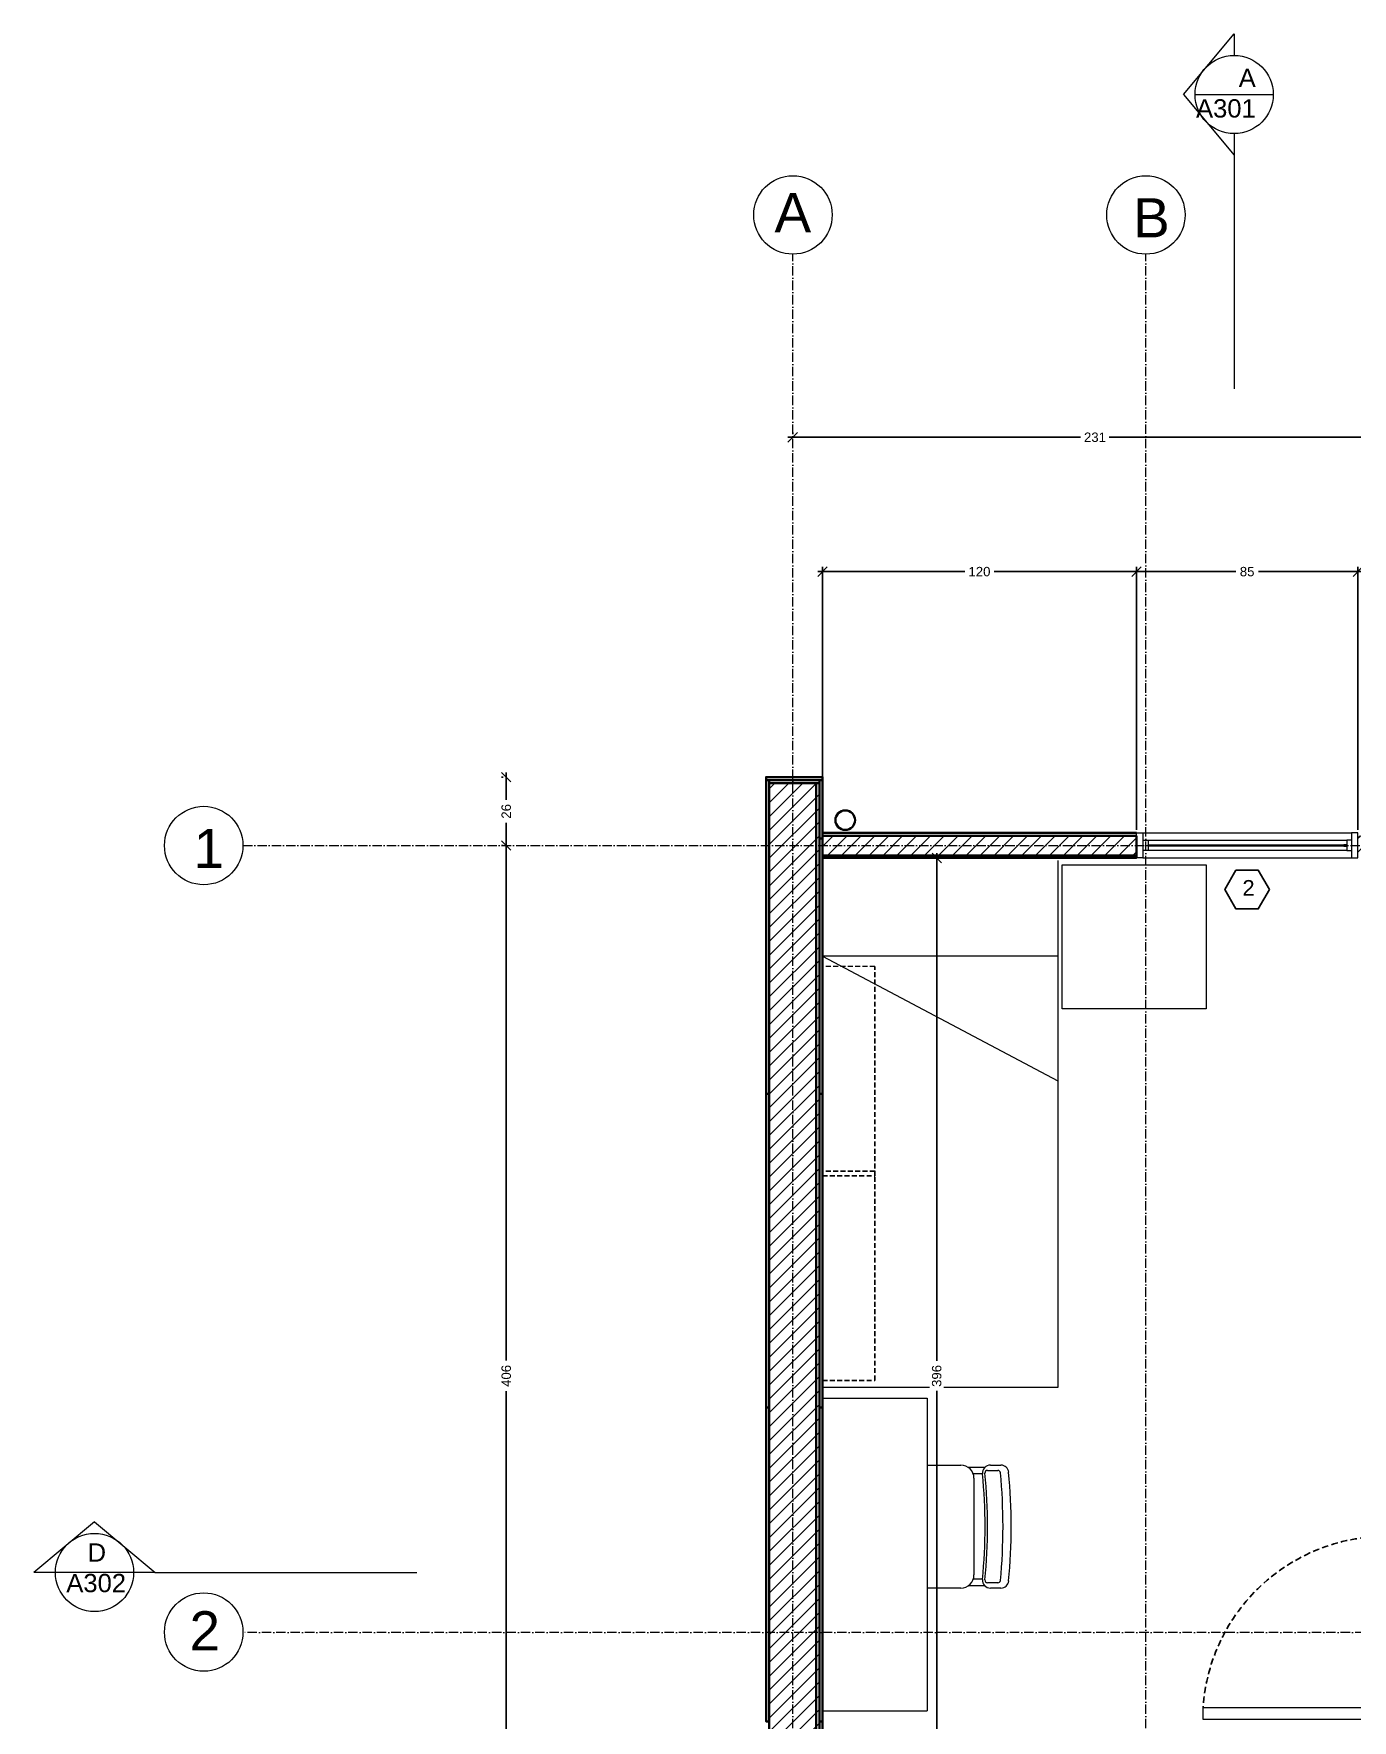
# Model space of a CAD drawing. Header units: inches. Extents: x 1080 to 7442, y 249 to 3242.
# Drawn here: x 3054 to 3558, y 2544 to 3189 of the extents above; entities that cross this region are included whole.
import ezdxf

# ---------------------------------------------------------------- set-up
doc = ezdxf.new("R2010")
doc.units = ezdxf.units.IN
doc.header["$MEASUREMENT"] = 0
doc.linetypes.add('ACAD_ISO10W100', pattern=[18, 12, -3, 0, -3])
doc.linetypes.add('HIDDEN', pattern=[0.375, 0.25, -0.125])
for name, color, linetype, lineweight in [('ARREDI', 8, 'Continuous', 18), ('CAMPITURE', 7, 'Continuous', 25), ('INFISSI', 130, 'Continuous', 13), ('NUMERAZIONE', 30, 'Continuous', 25), ('quote nuove', 253, 'Continuous', 18), ('STRUTTURA', 7, 'Continuous', 35)]:
    doc.layers.add(name, color=color, linetype=linetype, lineweight=lineweight)
doc.styles.add('ARIAL', font='Arial.ttf')
doc.styles.get("Standard").update_dxf_attribs({"font": 'Arial.ttf'})
doc.dimstyles.new('TICK_36', dxfattribs={"dimtxt": 3.6, "dimasz": 3.6, "dimexe": 1.8, "dimexo": 1.2, "dimgap": 1.8, "dimtad": 0, "dimdec": 0, "dimzin": 0, "dimdsep": 46, "dimtxsty": 'ARIAL', "dimblk": 'OBLIQUE', "dimcen": 1.8, "dimdle": 1.8, "dimclrd": 256, "dimclrt": 256, "dimadec": 0, "dimazin": 0, "dimtfac": 1, "dimtdec": 0, "dimtmove": 1, "dimatfit": 3, "dimldrblk": 'OPEN90', "dimfxl": 1, "dimtfill": 1, "dimtolj": 1, "dimtzin": 0, "dimarcsym": 0})
pattern_1 = [(45, (-290.078, 2472.9004), (-2.6516504, 2.6516504), [])]

# ---------------------------------------------------------------- blocks, each defined once
blk = doc.blocks.new('_Oblique')
at = {"color": 0, "linetype": 'ByBlock', "lineweight": -2}
blk.add_line((-0.5, -0.5), (0.5, 0.5), dxfattribs=at)
blk = doc.blocks.new('*D195')
at = {"layer": 'quote nuove', "lineweight": -2, "transparency": 16777216}
for p, q in [((3342.62, 3034.98), (3454.52, 3034.98)), ((3577.38, 3034.98), (3465.48, 3034.98))]:
    blk.add_line(p, q, dxfattribs=at)
at = {"layer": 'quote nuove', "color": 0, "lineweight": -2, "transparency": 16777216}
for p, q in [((3344.42, 3036.18), (3344.42, 3036.78)), ((3575.58, 3036.18), (3575.58, 3036.78))]:
    blk.add_line(p, q, dxfattribs=at)
at = {"layer": 'quote nuove', "lineweight": -2, "transparency": 16777216, "xscale": 3.6, "yscale": 3.6, "zscale": 3.6, "rotation": 180}
blk.add_blockref('_Oblique', (3344.42, 3034.98), dxfattribs=at)
at = {"layer": 'quote nuove', "lineweight": -2, "transparency": 16777216, "xscale": 3.6, "yscale": 3.6, "zscale": 3.6}
blk.add_blockref('_Oblique', (3575.58, 3034.98), dxfattribs=at)
at = {"layer": 'quote nuove', "lineweight": 0, "transparency": 16777216, "insert": (3460, 3034.98), "char_height": 3.6, "attachment_point": 5, "style": 'ARIAL', "bg_fill": 3, "box_fill_scale": 1.25, "bg_fill_color": 256, "bg_fill_true_color": 13158600, "bg_fill_transparency": 0}
blk.add_mtext('\\A1;231', dxfattribs=at)
blk = doc.blocks.new('_Open90')
at = {"color": 0, "linetype": 'ByBlock', "lineweight": -2}
for p, q in [((0, 0), (-1, 0)), ((-0.5, 0.5), (0, 0)), ((0, 0), (-0.5, -0.5))]:
    blk.add_line(p, q, dxfattribs=at)
blk = doc.blocks.new('*D202')
at = {"layer": 'quote nuove', "color": 0, "lineweight": -2, "transparency": 16777216}
for p, q in [((3233.7, 2878.86), (3233.1, 2878.86)), ((3236.1, 2473.19), (3236.7, 2473.19))]:
    blk.add_line(p, q, dxfattribs=at)
at = {"layer": 'quote nuove', "lineweight": -2, "transparency": 16777216}
for p, q in [((3234.9, 2880.66), (3234.9, 2681.88)), ((3234.9, 2471.39), (3234.9, 2670.17))]:
    blk.add_line(p, q, dxfattribs=at)
at = {"layer": 'quote nuove', "lineweight": -2, "transparency": 16777216, "xscale": 3.6, "yscale": 3.6, "zscale": 3.6}
for p, rotation in [((3234.9, 2878.86), 90), ((3234.9, 2473.19), 270)]:
    blk.add_blockref('_Oblique', p, dxfattribs=dict(at, rotation=rotation))
at = {"layer": 'quote nuove', "lineweight": 0, "transparency": 16777216, "insert": (3234.9, 2676.03), "char_height": 3.6, "attachment_point": 5, "rotation": 90, "style": 'ARIAL', "bg_fill": 3, "box_fill_scale": 1.25, "bg_fill_color": 256, "bg_fill_true_color": 13158600, "bg_fill_transparency": 0}
blk.add_mtext('\\A1;406', dxfattribs=at)
blk = doc.blocks.new('*D203')
at = {"layer": 'quote nuove', "color": 0, "lineweight": -2, "transparency": 16777216}
for p, q in [((3233.7, 2905.02), (3233.1, 2905.02)), ((3233.7, 2878.86), (3233.1, 2878.86))]:
    blk.add_line(p, q, dxfattribs=at)
at = {"layer": 'quote nuove', "lineweight": -2, "transparency": 16777216}
for p, q in [((3234.9, 2906.82), (3234.9, 2896.37)), ((3234.9, 2877.06), (3234.9, 2887.51))]:
    blk.add_line(p, q, dxfattribs=at)
at = {"layer": 'quote nuove', "lineweight": -2, "transparency": 16777216, "xscale": 3.6, "yscale": 3.6, "zscale": 3.6}
for p, rotation in [((3234.9, 2905.02), 90), ((3234.9, 2878.86), 270)]:
    blk.add_blockref('_Oblique', p, dxfattribs=dict(at, rotation=rotation))
at = {"layer": 'quote nuove', "lineweight": 0, "transparency": 16777216, "insert": (3234.9, 2891.94), "char_height": 3.6, "attachment_point": 5, "rotation": 90, "style": 'ARIAL', "bg_fill": 3, "box_fill_scale": 1.25, "bg_fill_color": 256, "bg_fill_true_color": 13158600, "bg_fill_transparency": 0}
blk.add_mtext('\\A1;26', dxfattribs=at)
blk = doc.blocks.new('*D205')
at = {"layer": 'quote nuove', "color": 0, "lineweight": -2, "transparency": 16777216}
for p, q in [((3398.29, 2874.11), (3397.69, 2874.11)), ((3398.29, 2477.93), (3397.69, 2477.93))]:
    blk.add_line(p, q, dxfattribs=at)
at = {"layer": 'quote nuove', "lineweight": -2, "transparency": 16777216}
for p, q in [((3399.49, 2875.91), (3399.49, 2681.77)), ((3399.49, 2476.13), (3399.49, 2670.27))]:
    blk.add_line(p, q, dxfattribs=at)
at = {"layer": 'quote nuove', "lineweight": -2, "transparency": 16777216, "xscale": 3.6, "yscale": 3.6, "zscale": 3.6}
for p, rotation in [((3399.49, 2874.11), 90), ((3399.49, 2477.93), 270)]:
    blk.add_blockref('_Oblique', p, dxfattribs=dict(at, rotation=rotation))
at = {"layer": 'quote nuove', "lineweight": 0, "transparency": 16777216, "insert": (3399.49, 2676.02), "char_height": 3.6, "attachment_point": 5, "rotation": 90, "style": 'ARIAL', "bg_fill": 3, "box_fill_scale": 1.25, "bg_fill_color": 256, "bg_fill_true_color": 13158600, "bg_fill_transparency": 0}
blk.add_mtext('\\A1;396', dxfattribs=at)
blk = doc.blocks.new('*D241')
at = {"layer": 'quote nuove', "lineweight": -2, "transparency": 16777216}
for p, q in [((3354.03, 2983.6), (3410.22, 2983.6)), ((3477.63, 2983.6), (3421.43, 2983.6))]:
    blk.add_line(p, q, dxfattribs=at)
at = {"layer": 'quote nuove', "color": 0, "lineweight": -2, "transparency": 16777216}
for p, q in [((3355.83, 2905.11), (3355.83, 2985.4)), ((3475.83, 2884.91), (3475.83, 2985.4))]:
    blk.add_line(p, q, dxfattribs=at)
at = {"layer": 'quote nuove', "lineweight": -2, "transparency": 16777216, "xscale": 3.6, "yscale": 3.6, "zscale": 3.6, "rotation": 180}
blk.add_blockref('_Oblique', (3355.83, 2983.6), dxfattribs=at)
at = {"layer": 'quote nuove', "lineweight": -2, "transparency": 16777216, "xscale": 3.6, "yscale": 3.6, "zscale": 3.6}
blk.add_blockref('_Oblique', (3475.83, 2983.6), dxfattribs=at)
at = {"layer": 'quote nuove', "lineweight": 0, "transparency": 16777216, "insert": (3415.83, 2983.6), "char_height": 3.6, "attachment_point": 5, "style": 'ARIAL', "bg_fill": 3, "box_fill_scale": 1.25, "bg_fill_color": 256, "bg_fill_true_color": 13158600, "bg_fill_transparency": 0}
blk.add_mtext('\\A1;120', dxfattribs=at)
blk = doc.blocks.new('*D208')
at = {"layer": 'quote nuove', "lineweight": -2, "transparency": 16777216}
for p, q in [((3474.03, 2983.6), (3513.82, 2983.6)), ((3562.33, 2983.6), (3522.53, 2983.6))]:
    blk.add_line(p, q, dxfattribs=at)
at = {"layer": 'quote nuove', "color": 0, "lineweight": -2, "transparency": 16777216}
for p, q in [((3475.83, 2884.91), (3475.83, 2985.4)), ((3560.53, 2884.92), (3560.53, 2985.4))]:
    blk.add_line(p, q, dxfattribs=at)
at = {"layer": 'quote nuove', "lineweight": -2, "transparency": 16777216, "xscale": 3.6, "yscale": 3.6, "zscale": 3.6, "rotation": 180}
blk.add_blockref('_Oblique', (3475.83, 2983.6), dxfattribs=at)
at = {"layer": 'quote nuove', "lineweight": -2, "transparency": 16777216, "xscale": 3.6, "yscale": 3.6, "zscale": 3.6}
blk.add_blockref('_Oblique', (3560.53, 2983.6), dxfattribs=at)
at = {"layer": 'quote nuove', "lineweight": 0, "transparency": 16777216, "insert": (3518.18, 2983.6), "char_height": 3.6, "attachment_point": 5, "style": 'ARIAL', "bg_fill": 3, "box_fill_scale": 1.25, "bg_fill_color": 256, "bg_fill_true_color": 13158600, "bg_fill_transparency": 0}
blk.add_mtext('\\A1;85', dxfattribs=at)

msp = doc.modelspace()

# ---------------------------------------------------------------- hatches: boundary and pattern name
at = {"layer": 'CAMPITURE'}
h = msp.add_hatch(dxfattribs=at)
h.set_pattern_fill('ANSI31', color=0, scale=30)
h.set_pattern_definition(pattern_1)
h.paths.add_polyline_path([(3354.63, 2902.72), (3335.42, 2902.71), (3335.42, 2155.11), (3354.63, 2155.11)])
h = msp.add_hatch(dxfattribs=at)
h.set_pattern_fill('ANSI31', color=256, scale=30)
h.set_pattern_definition(pattern_1)
h.paths.add_polyline_path([(3957.13, 2882.35), (3957.13, 2875.33), (3964.13, 2875.33), (3964.13, 2882.35)])
h.paths.add_polyline_path([(3665.33, 2882.61), (3658.07, 2882.61), (3658.07, 2875.11), (3658.07, 2617.19), (3665.32, 2617.19), (3665.32, 2783.91), (3665.32, 2783.91)])
h.paths.add_polyline_path([(3658.07, 2882.61), (3560.53, 2882.61), (3560.53, 2875.11), (3658.07, 2875.11)])
h.paths.add_polyline_path([(3475.83, 2882.61), (3355.83, 2882.61), (3355.83, 2881.61), (3355.83, 2875.11), (3475.83, 2875.11)])
h.paths.add_polyline_path([(3579.33, 2875.11), (3571.83, 2875.11), (3571.83, 2754.11), (3571.83, 2617.19), (3579.33, 2617.19)])
h.paths.add_polyline_path([(3673.09, 2190.73), (3667.43, 2190.64), (3667.43, 2183), (3673.09, 2183)])
h.paths.add_polyline_path([(3667.38, 2190.64), (3665.28, 2190.64), (3665.33, 2183.04), (3667.43, 2183.04)])
h.paths.add_polyline_path([(3964.13, 2190.82), (3957.77, 2190.82), (3957.77, 2182.82), (3964.13, 2182.82)])

# ---------------------------------------------------------------- linework, layer by layer
at = {"layer": 'ARREDI', "lineweight": 0}
for p, q in [((3445.83, 2873.13), (3445.83, 2671.55)), ((3447.47, 2820.03), (3447.47, 2871.47)), ((3447.47, 2871.47), (3502.47, 2871.47)), ((3447.47, 2816.47), (3447.47, 2871.47)), ((3502.47, 2871.47), (3502.47, 2816.47)), ((3502.47, 2816.47), (3447.47, 2816.47)), ((3355.83, 2667.58), (3395.83, 2667.58)), ((3395.83, 2667.58), (3395.83, 2547.93)), ((3355.83, 2547.93), (3395.83, 2547.93))]:
    msp.add_line(p, q, dxfattribs=at)
at = {"layer": 'ARREDI'}
for p, q in [((3445.83, 2871.55), (3445.83, 2836.55)), ((3445.83, 2836.55), (3355.83, 2836.55)), ((3355.83, 2836.55), (3445.83, 2788.94)), ((3445.76, 2671.55), (3355.83, 2671.55)), ((3395.83, 2641.9), (3408.72, 2641.9)), ((3417.87, 2641.02), (3411.56, 2641.02)), ((3417.04, 2638.52), (3413.45, 2638.52)), ((3418.9, 2639.9), (3422.85, 2639.9)), ((3420, 2641.9), (3424.02, 2641.9)), ((3413.72, 2636.9), (3413.72, 2599.9)), ((3408.72, 2594.9), (3395.83, 2594.9)), ((3417.87, 2595.79), (3411.56, 2595.79)), ((3417.04, 2598.29), (3413.45, 2598.29)), ((3422.85, 2596.9), (3418.9, 2596.9)), ((3424.02, 2594.9), (3420, 2594.9))]:
    msp.add_line(p, q, dxfattribs=at)
at = {"layer": 'ARREDI', "linetype": 'HIDDEN', "lineweight": 0, "ltscale": 7.5}
msp.add_line((3375.83, 2832.58), (3355.83, 2832.58), dxfattribs=at)
at = {"layer": 'ARREDI', "linetype": 'HIDDEN', "lineweight": -2, "ltscale": 7.5}
for p, q in [((3375.83, 2752.58), (3375.83, 2832.58)), ((3375.83, 2754.34), (3355.83, 2754.34)), ((3375.83, 2674.34), (3375.83, 2754.34)), ((3355.83, 2752.58), (3375.83, 2752.58)), ((3355.83, 2674.34), (3375.83, 2674.34))]:
    msp.add_line(p, q, dxfattribs=at)
at = {"layer": 'ARREDI'}
for centre, radius, start, end in [((3408.72, 2636.9), 5, 0, 90), ((3420, 2638.9), 3, 90, 185.64732), ((3212.68, 2618.4), 205.32, 354.35268, 5.64732), ((3418.9, 2638.9), 1, 90, 185.64732), ((3211.59, 2618.4), 207.32, 354.35268, 5.64732), ((3422.85, 2638.9), 1, 5.54059, 90), ((3211.52, 2618.4), 213.32, 354.45941, 5.54059), ((3424.02, 2638.9), 3, 5.54059, 90), ((3212.68, 2618.4), 215.32, 354.45941, 5.54059), ((3408.72, 2599.9), 5, 270, 0), ((3420, 2597.9), 3, 174.35268, 270), ((3418.9, 2597.9), 1, 174.35268, 270), ((3422.85, 2597.9), 1, 270, 354.45941), ((3424.02, 2597.9), 3, 270, 354.45941)]:
    msp.add_arc(centre, radius, start, end, dxfattribs=at)
at = {"layer": 'INFISSI', "color": 4, "lineweight": 0}
for p, q in [((3478.33, 2883.71), (3558.03, 2883.71)), ((3480.33, 2876.91), (3478.33, 2876.91)), ((3480.33, 2878.66), (3480.33, 2879.16)), ((3480.33, 2879.16), (3556.33, 2879.16)), ((3556.33, 2878.66), (3480.33, 2878.66)), ((3556.33, 2876.91), (3480.33, 2876.91)), ((3556.33, 2879.16), (3555.14, 2879.16)), ((3555.14, 2878.66), (3556.33, 2878.66)), ((3556.33, 2878.91), (3556.33, 2879.16)), ((3556.33, 2876.91), (3558.03, 2876.91)), ((3478.33, 2874.11), (3558.03, 2874.11))]:
    msp.add_line(p, q, dxfattribs=at)
for points in [[(3475.83, 2883.71), (3478.33, 2883.71), (3478.33, 2874.11), (3475.83, 2874.11)], [(3560.53, 2883.71), (3558.03, 2883.71), (3558.03, 2874.11), (3560.53, 2874.11)]]:
    msp.add_lwpolyline(points, close=True, dxfattribs=at)
at = {"layer": 'INFISSI', "color": 4, "linetype": 'Continuous', "lineweight": 0}
msp.add_lwpolyline([(3501.33, 2549.19), (3571.33, 2549.19), (3571.33, 2544.69), (3501.33, 2544.69), (3501.33, 2549.19)], dxfattribs=at)
at = {"layer": 'INFISSI', "color": 4, "linetype": 'HIDDEN', "lineweight": -2, "ltscale": 10}
msp.add_arc((3571.43, 2544.42), 70.27, 90.08643, 176.10934, dxfattribs=at)
at = {"layer": 'NUMERAZIONE', "lineweight": 0}
for p, q in [((3493.82, 3166.08), (3513.21, 3189.32)), ((3513.21, 3189.32), (3513.21, 3181.03)), ((3493.82, 3166.08), (3513.21, 3142.84)), ((3498.26, 3166.08), (3528.16, 3166.08)), ((3513.21, 3151.13), (3513.21, 3142.84)), ((3513.21, 3142.84), (3513.21, 3053.57)), ((3077.46, 2620.26), (3054.22, 2600.86)), ((3077.46, 2620.26), (3100.7, 2600.86)), ((3100.7, 2600.86), (3054.22, 2600.86)), ((3100.7, 2600.86), (3200.7, 2600.86))]:
    msp.add_line(p, q, dxfattribs=at)
at = {"layer": 'NUMERAZIONE'}
msp.add_lwpolyline([(3526.71, 2862.01), (3522.43, 2869.42), (3513.88, 2869.42), (3509.61, 2862.01), (3513.88, 2854.61), (3522.43, 2854.61)], close=True, dxfattribs=at)
at = {"layer": 'NUMERAZIONE', "lineweight": 0}
for centre in [(3513.21, 3166.08), (3077.46, 2600.86)]:
    msp.add_circle(centre, 14.95, dxfattribs=at)
at = {"layer": 'quote nuove', "color": 253, "linetype": 'ACAD_ISO10W100', "lineweight": 0, "ltscale": 0.3}
for p, q in [((3344.42, 1952.81), (3344.42, 3105.02)), ((3134.22, 2878.86), (4184.53, 2878.86))]:
    msp.add_line(p, q, dxfattribs=at)
at = {"layer": 'quote nuove', "color": 253, "lineweight": 0}
for centre in [(3344.51, 3120.02), (3479.47, 3120.02), (3119.22, 2878.86), (3119.22, 2578.06)]:
    msp.add_circle(centre, 15, dxfattribs=at)
at = {"layer": 'STRUTTURA'}
for p, q in [((3355.83, 2897.55), (3355.83, 2807.55)), ((3355.83, 2737.55), (3355.83, 2537.55))]:
    msp.add_line(p, q, dxfattribs=at)
at = {"layer": 'STRUTTURA', "lineweight": 0}
msp.add_line((3355.83, 2874.11), (3445.83, 2874.11), dxfattribs=at)
at = {"layer": 'STRUTTURA', "lineweight": -2}
msp.add_line((3355.83, 2598.36), (3355.83, 2658.36), dxfattribs=at)
at = {"layer": 'STRUTTURA'}
for points in [[(3344.42, 2905.01), (3334.22, 2905.01), (3334.22, 2903.91), (3344.42, 2903.91)], [(3344.42, 2902.71), (3335.42, 2902.71), (3335.42, 2903.91), (3344.42, 2903.91)], [(3344.42, 2905.01), (3355.83, 2905.01), (3355.83, 2903.91), (3344.42, 2903.91)], [(3344.42, 2902.71), (3354.63, 2902.71), (3354.63, 2903.91), (3344.42, 2903.91)], [(3475.83, 2882.61), (3355.83, 2882.61), (3355.83, 2883.71), (3475.83, 2883.71)]]:
    msp.add_lwpolyline(points, dxfattribs=at)
for points in [[(3334.22, 2783.91), (3334.22, 2903.91), (3335.42, 2903.91), (3335.42, 2783.91)], [(3335.42, 2902.72), (3353.43, 2902.72), (3353.43, 2155.11), (3335.42, 2155.11)], [(3335.42, 2902.71), (3354.63, 2902.71), (3354.63, 2155.11), (3335.42, 2155.11)], [(3354.63, 2881.61), (3354.63, 2903.91), (3355.83, 2903.91), (3355.83, 2881.61)], [(3354.63, 2783.91), (3354.63, 2881.61), (3355.83, 2881.61), (3355.83, 2783.91)], [(3475.83, 2882.61), (3355.83, 2882.61), (3355.83, 2875.11), (3475.83, 2875.11)], [(3355.83, 2875.11), (3355.83, 2874.11), (3475.83, 2874.11), (3475.83, 2875.11)], [(3335.42, 2663.91), (3335.42, 2783.91), (3334.22, 2783.91), (3334.22, 2663.91)], [(3354.63, 2663.91), (3354.63, 2783.91), (3355.83, 2783.91), (3355.83, 2663.91)], [(3335.42, 2543.91), (3335.42, 2663.91), (3334.22, 2663.91), (3334.22, 2543.91)], [(3354.63, 2543.91), (3354.63, 2663.91), (3355.83, 2663.91), (3355.83, 2543.91)]]:
    msp.add_lwpolyline(points, close=True, dxfattribs=at)
at = {"layer": 'STRUTTURA', "ltscale": 0.05}
msp.add_circle((3364.51, 2888.56), 3.75, dxfattribs=at)

# ---------------------------------------------------------------- texts
at = {"layer": 'NUMERAZIONE', "lineweight": 0, "char_height": 7}
for s, insert, attachment_point in [('   A      \\PA301', (3521.48, 3175.94), 3), ('   D\\PA302', (3066.68, 2611.99), 1)]:
    msp.add_mtext_dynamic_manual_height_columns(s, width=18.8196, gutter_width=12.5, heights=[0], dxfattribs=dict(at, insert=insert, attachment_point=attachment_point))
at = {"layer": 'NUMERAZIONE', "ltscale": 0.1, "insert": (3516.38, 2865.66), "char_height": 6, "attachment_point": 1}
msp.add_mtext_dynamic_manual_height_columns('2', width=0.5819, gutter_width=12.5, heights=[0], dxfattribs=at)
at = {"layer": 'quote nuove', "color": 253, "lineweight": 0, "char_height": 15, "attachment_point": 1}
for s, insert in [('A', (3337.48, 3128.42)), ('B', (3474.61, 3126.43)), ('1', (3115.36, 2885.24)), ('2', (3113.79, 2586.03))]:
    msp.add_mtext_dynamic_manual_height_columns(s, width=15.1923, gutter_width=12.5, heights=[0], dxfattribs=dict(at, insert=insert))

# ---------------------------------------------------------------- next in the draw order: dimensions: what is measured, and where the dimension line sits
at = {"layer": 'quote nuove', "color": 253, "lineweight": 0}
for base, p1, p2, picture, middle in [((3575.58, 3034.98), (3344.42, 3034.98), (3575.58, 3034.98), '*D195', (3460, 3034.98)), ((3475.83, 2983.6), (3355.83, 2903.91), (3475.83, 2883.71), '*D241', (3415.83, 2983.6))]:
    dim = msp.add_linear_dim(base=base, p1=p1, p2=p2, dimstyle='TICK_36', dxfattribs=at)
    dim.commit()
    dim.dimension.update_dxf_attribs({"geometry": picture, "text_midpoint": middle})
for base, p1, p2, picture, middle in [((3234.9, 2878.86), (3234.9, 2473.19), (3234.9, 2878.86), '*D202', (3234.9, 2676.03)), ((3399.49, 2874.11), (3399.49, 2477.93), (3399.49, 2874.11), '*D205', (3399.49, 2676.02))]:
    dim = msp.add_linear_dim(base=base, p1=p1, p2=p2, angle=90, dimstyle='TICK_36', dxfattribs=at)
    dim.commit()
    dim.dimension.update_dxf_attribs({"geometry": picture, "text_midpoint": middle})

# ---------------------------------------------------------------- next in the draw order: linework, layer by layer
at = {"layer": 'quote nuove', "color": 253, "linetype": 'ACAD_ISO10W100', "lineweight": 0, "ltscale": 0.3}
msp.add_line((4184.53, 2577.96), (3134.22, 2577.96), dxfattribs=at)

# ---------------------------------------------------------------- next in the draw order: dimensions: what is measured, and where the dimension line sits
at = {"layer": 'quote nuove', "color": 253, "lineweight": 0}
dim = msp.add_linear_dim(base=(3560.53, 2983.6), p1=(3475.83, 2883.71), p2=(3560.53, 2883.72), dimstyle='TICK_36', dxfattribs=at)
dim.commit()
dim.dimension.update_dxf_attribs({"geometry": '*D208', "text_midpoint": (3518.18, 2983.6)})
dim = msp.add_linear_dim(base=(3234.9, 2905.02), p1=(3234.9, 2878.86), p2=(3234.9, 2905.02), angle=90, dimstyle='TICK_36', dxfattribs=at)
dim.commit()
dim.dimension.update_dxf_attribs({"geometry": '*D203', "text_midpoint": (3234.9, 2891.94)})

# ---------------------------------------------------------------- next in the draw order: linework, layer by layer
at = {"layer": 'INFISSI', "color": 4, "lineweight": 0}
for p, q in [((3478.33, 2880.91), (3480.33, 2880.91)), ((3480.33, 2880.91), (3480.33, 2876.91)), ((3480.33, 2880.91), (3556.33, 2880.91)), ((3558.03, 2880.91), (3556.33, 2880.91)), ((3556.33, 2880.91), (3556.33, 2876.91)), ((3556.33, 2880.91), (3556.33, 2876.91))]:
    msp.add_line(p, q, dxfattribs=at)
at = {"layer": 'quote nuove', "color": 253, "linetype": 'ACAD_ISO10W100', "lineweight": 0, "ltscale": 0.3}
msp.add_line((3479.47, 1952.81), (3479.48, 3105.02), dxfattribs=at)

doc.saveas('drawing.dxf')
